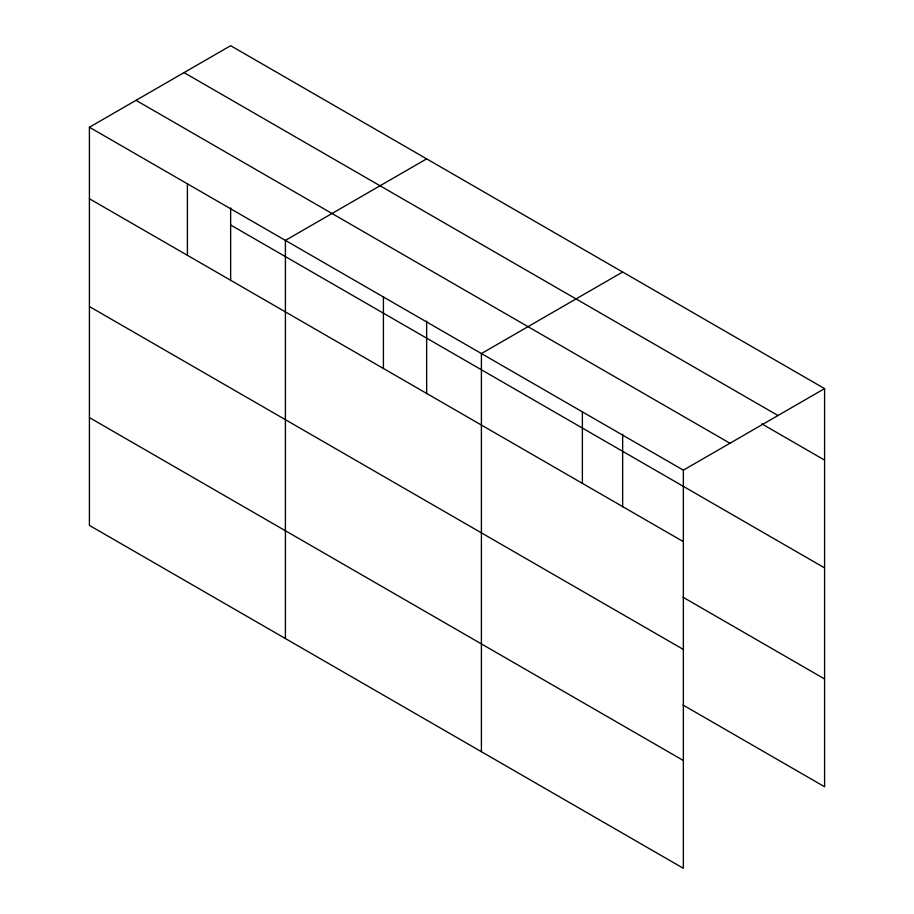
<?xml version="1.0" encoding="UTF-8"?>
<svg xmlns="http://www.w3.org/2000/svg" width="914" height="914" viewBox="0 0 914 914"><rect width="100%" height="100%" fill="white"/><g stroke="black" fill="none" stroke-linecap="round" stroke-linejoin="round"><path stroke-width="1.37" d="M230.648 280.518L230.648 207.969M89.412 127.24L683.352 470.15L683.352 868.3L89.412 525.39L89.412 127.24L230.648 45.7L824.588 388.61L824.588 786.76L682.986 705.002M426.655 158.865L285.408 240.405L285.408 638.555M622.651 272.018L481.404 353.569L481.404 751.708M683.352 470.15L824.588 388.61M184.045 72.606L777.985 415.516M761.796 423.845L824.588 460.108M136.015 100.334L729.955 443.244M230.648 224.993L824.588 567.902M89.412 198.738L683.352 541.648M682.986 597.208L824.588 678.965M89.412 306.533L683.352 649.443M89.412 417.595L683.352 760.505M622.651 434.287L622.651 506.836M582.378 411.86L582.378 483.357M426.655 321.134L426.655 393.683M383.412 296.981L383.412 368.479M187.404 183.828L187.404 255.326"/></g></svg>
